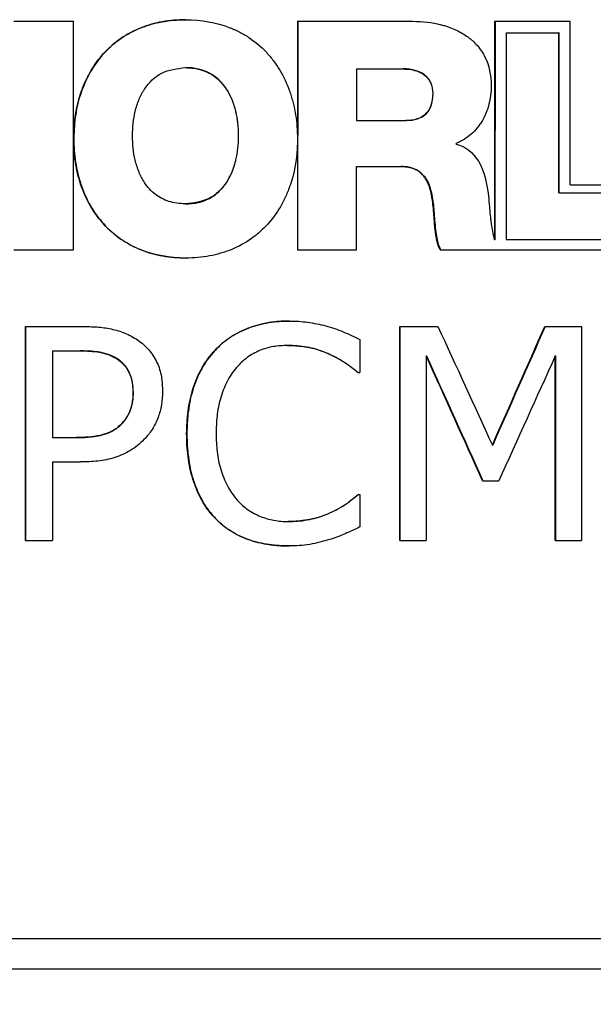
# Model space of a CAD drawing. Header units: millimetres. Extents: x 2 to 278, y 1 to 215.
# Drawn here: x 135.53 to 142.67, y 58.08 to 70.38 of the extents above; entities that cross this region are included whole.
import ezdxf

# ---------------------------------------------------------------- set-up
doc = ezdxf.new("R2010")
doc.units = ezdxf.units.MM
doc.styles.add('SLDTEXTSTYLE0', font='TXT', dxfattribs={"width": 0.75})
doc.dimstyles.new('SLDDIMSTYLE1', dxfattribs={"dimtxt": 2.116667, "dimasz": 3.175, "dimexe": 0, "dimexo": 0.0625, "dimgap": 0.529167, "dimtad": 0, "dimtih": 1, "dimtoh": 1, "dimdec": 1, "dimlfac": 0.666667, "dimrnd": 1e-09, "dimzin": 12, "dimdsep": 46, "dimtxsty": 'SLDTEXTSTYLE0', "dimsah": 1, "dimcen": 0.09, "dimadec": 0, "dimazin": 3, "dimtfac": 1, "dimtdec": 1, "dimtofl": 0, "dimtmove": 0, "dimatfit": 3, "dimfxl": 1, "dimfrac": 2, "dimtolj": 1, "dimtzin": 12, "dimarcsym": 0})

# ---------------------------------------------------------------- blocks, each defined once
blk = doc.blocks.new('_D_1')
at = {"color": 7, "linetype": 'Continuous', "lineweight": 0}
for p, q in [((123.837, 57.669), (123.837, 46.78)), ((176.248, 57.669), (176.248, 46.78)), ((123.837, 48.558), (142.671, 48.558)), ((145.627, 48.558), (145.198, 48.558)), ((145.198, 48.558), (145.198, 45.195)), ((154.458, 48.558), (154.887, 48.558)), ((154.887, 48.558), (154.887, 45.195)), ((176.248, 48.558), (157.414, 48.558)), ((145.198, 45.195), (145.627, 45.195)), ((154.887, 45.195), (154.458, 45.195))]:
    blk.add_line(p, q, dxfattribs=at)
for points in [[(123.837, 48.558), (127.012, 48.05), (127.012, 49.066)], [(176.248, 48.558), (173.073, 49.066), (173.073, 48.05)]]:
    blk.add_solid(points, dxfattribs=at)
at = {"color": 7, "linetype": 'Continuous', "lineweight": 0, "char_height": 2.1167, "attachment_point": 1, "style": 'SLDTEXTSTYLE0'}
for s, insert in [('34.9mm', (144.661, 51.716)), ('1.38in', (146.164, 47.924))]:
    blk.add_mtext(s, dxfattribs=dict(at, insert=insert))
blk = doc.blocks.new('_D_2')
at = {"color": 7, "linetype": 'Continuous', "lineweight": 0}
for p, q in [((188.459, 58.622), (188.459, 37.056)), ((123.837, 57.669), (123.837, 37.056)), ((123.837, 38.834), (148.777, 38.834)), ((151.733, 38.834), (151.304, 38.834)), ((151.304, 38.834), (151.304, 35.471)), ((160.563, 38.834), (160.992, 38.834)), ((160.992, 38.834), (160.992, 35.471)), ((188.459, 38.834), (163.519, 38.834)), ((151.304, 35.471), (151.733, 35.471)), ((160.992, 35.471), (160.563, 35.471))]:
    blk.add_line(p, q, dxfattribs=at)
for points in [[(123.837, 38.834), (127.012, 38.326), (127.012, 39.342)], [(188.459, 38.834), (185.284, 39.342), (185.284, 38.326)]]:
    blk.add_solid(points, dxfattribs=at)
at = {"color": 7, "linetype": 'Continuous', "lineweight": 0, "char_height": 2.1167, "attachment_point": 1, "style": 'SLDTEXTSTYLE0'}
for s, insert in [('43.1mm', (150.766, 41.992)), ('1.70in', (152.269, 38.2))]:
    blk.add_mtext(s, dxfattribs=dict(at, insert=insert))

msp = doc.modelspace()

# ---------------------------------------------------------------- linework, layer by layer
at = {"color": 7, "linetype": 'Continuous', "lineweight": 0}
for p, q in [((137.595, 70.384), (137.592, 70.384)), ((135.455, 70.365), (136.197, 70.365)), ((136.197, 68.91), (136.197, 70.365)), ((138.99, 70.365), (140.423, 70.365)), ((138.99, 70.365), (138.99, 68.943)), ((138.994, 70.365), (138.994, 68.943)), ((141.444, 70.365), (141.443, 67.641)), ((141.444, 70.365), (142.385, 70.365)), ((141.449, 70.365), (141.447, 67.641)), ((142.385, 68.329), (142.385, 70.365)), ((141.59, 70.223), (141.59, 67.645)), ((141.59, 70.223), (142.242, 70.223)), ((142.242, 68.228), (142.242, 70.223)), ((142.247, 70.223), (142.242, 70.223)), ((142.247, 68.228), (142.247, 70.223)), ((137.596, 69.788), (137.593, 69.788)), ((139.724, 69.772), (139.724, 69.127)), ((139.724, 69.772), (140.305, 69.772)), ((140.309, 69.772), (140.305, 69.772)), ((140.678, 69.463), (140.674, 69.463)), ((139.724, 69.127), (140.337, 69.127)), ((140.341, 69.127), (140.337, 69.127)), ((136.197, 68.91), (136.2, 68.91)), ((136.197, 67.516), (136.197, 68.905)), ((136.197, 68.905), (136.2, 68.905)), ((136.203, 68.91), (136.2, 68.91)), ((136.203, 68.905), (136.2, 68.905)), ((138.255, 68.939), (138.251, 68.939)), ((138.988, 68.943), (138.99, 68.943)), ((138.988, 68.938), (138.99, 68.938)), ((138.994, 68.943), (138.99, 68.943)), ((138.99, 68.938), (138.99, 67.516)), ((138.994, 68.938), (138.99, 68.938)), ((140.964, 68.836), (140.964, 68.844)), ((139.724, 67.516), (139.724, 68.556)), ((139.724, 68.556), (140.278, 68.556)), ((140.282, 68.556), (140.278, 68.556)), ((142.385, 68.329), (143.34, 68.329)), ((142.242, 68.228), (143.435, 68.228)), ((137.596, 68.091), (137.593, 68.091)), ((140.69, 67.972), (140.686, 67.972)), ((141.447, 67.641), (141.443, 67.641)), ((141.59, 67.645), (143.892, 67.645)), ((135.455, 67.516), (136.197, 67.516)), ((137.601, 67.415), (137.598, 67.415)), ((138.99, 67.516), (139.724, 67.516)), ((140.768, 67.516), (141.443, 67.516)), ((141.443, 67.516), (143.986, 67.516)), ((135.602, 66.563), (136.311, 66.563)), ((135.602, 63.896), (135.602, 66.563)), ((135.604, 63.896), (135.604, 66.563)), ((138.887, 66.631), (138.89, 66.631)), ((140.263, 66.563), (140.738, 66.563)), ((140.263, 63.896), (140.263, 66.563)), ((140.267, 63.896), (140.267, 66.563)), ((142.069, 66.563), (142.526, 66.563)), ((142.526, 66.563), (142.526, 63.896)), ((138.866, 66.327), (138.87, 66.327)), ((139.767, 66.401), (139.767, 65.989)), ((135.937, 66.259), (135.937, 65.179)), ((135.937, 66.259), (136.282, 66.259)), ((136.285, 66.259), (136.282, 66.259)), ((137.963, 66.269), (137.966, 66.269)), ((140.592, 66.196), (140.592, 63.896)), ((140.592, 66.196), (140.596, 66.196)), ((142.2, 63.896), (142.2, 66.196)), ((142.2, 66.196), (142.205, 66.196)), ((142.205, 63.896), (142.205, 66.196)), ((136.752, 66.154), (136.749, 66.154)), ((139.741, 65.989), (139.767, 65.989)), ((136.944, 65.742), (136.941, 65.742)), ((136.792, 65.343), (136.789, 65.343)), ((137.608, 65.227), (137.611, 65.227)), ((135.937, 65.179), (136.232, 65.179)), ((136.234, 65.179), (136.232, 65.179)), ((141.416, 65.085), (141.42, 65.085)), ((135.937, 64.875), (135.937, 63.896)), ((135.937, 64.875), (136.288, 64.875)), ((141.295, 64.639), (141.496, 64.639)), ((139.743, 64.47), (139.767, 64.47)), ((139.767, 64.47), (139.767, 64.065)), ((137.966, 64.17), (137.969, 64.17)), ((138.87, 64.133), (138.874, 64.133)), ((135.602, 63.896), (135.937, 63.896)), ((140.263, 63.896), (140.592, 63.896)), ((142.2, 63.896), (142.526, 63.896)), ((138.885, 63.829), (138.889, 63.829)), ((130.162, 58.939), (151.014, 58.939)), ((151.181, 58.558), (130.162, 58.558))]:
    msp.add_line(p, q, dxfattribs=at)
for points, knots in [([(136.2, 68.91), (136.202, 69.112), (136.232, 69.299), (136.294, 69.484), (136.298, 69.496), (136.307, 69.52), (136.311, 69.531), (136.325, 69.566), (136.334, 69.588), (136.364, 69.654), (136.386, 69.697), (136.457, 69.82), (136.512, 69.895), (136.606, 69.998), (136.64, 70.032), (136.711, 70.094), (136.749, 70.123), (136.865, 70.203), (136.948, 70.248), (137.05, 70.288), (137.059, 70.292), (137.081, 70.299), (137.091, 70.303), (137.123, 70.314), (137.145, 70.321), (137.211, 70.34), (137.256, 70.35), (137.395, 70.375), (137.491, 70.384), (137.592, 70.384)], [0, 0, 0, 0, 0.25, 0.25, 0.265625, 0.265625, 0.28125, 0.28125, 0.3125, 0.3125, 0.375, 0.375, 0.5, 0.5, 0.5625, 0.5625, 0.625, 0.625, 0.75, 0.75, 0.765625, 0.765625, 0.78125, 0.78125, 0.8125, 0.8125, 0.875, 0.875, 1, 1, 1, 1]), ([(137.595, 70.384), (137.546, 70.383), (137.449, 70.38), (137.306, 70.361), (137.17, 70.33), (136.994, 70.27), (136.784, 70.16), (136.57, 69.972), (136.401, 69.74), (136.286, 69.479), (136.216, 69.199), (136.207, 69.008), (136.203, 68.91)], [0, 0, 0, 0, 0.065688, 0.128947, 0.19029, 0.25028, 0.375743, 0.50011, 0.622798, 0.749989, 0.871973, 1, 1, 1, 1]), ([(137.592, 70.384), (137.792, 70.384), (137.975, 70.352), (138.15, 70.284), (138.162, 70.28), (138.184, 70.27), (138.195, 70.266), (138.227, 70.251), (138.249, 70.241), (138.311, 70.209), (138.351, 70.185), (138.466, 70.107), (138.537, 70.047), (138.633, 69.944), (138.662, 69.909), (138.717, 69.836), (138.743, 69.797), (138.815, 69.677), (138.856, 69.591), (138.893, 69.486), (138.897, 69.477), (138.904, 69.455), (138.907, 69.444), (138.917, 69.412), (138.924, 69.39), (138.941, 69.323), (138.951, 69.278), (138.976, 69.139), (138.986, 69.043), (138.988, 68.943)], [0, 0, 0, 0, 0.25, 0.25, 0.265625, 0.265625, 0.28125, 0.28125, 0.3125, 0.3125, 0.375, 0.375, 0.5, 0.5, 0.5625, 0.5625, 0.625, 0.625, 0.75, 0.75, 0.765625, 0.765625, 0.78125, 0.78125, 0.8125, 0.8125, 0.875, 0.875, 1, 1, 1, 1]), ([(140.423, 70.365), (140.548, 70.365), (140.665, 70.351), (140.78, 70.321), (140.789, 70.319), (140.804, 70.315), (140.812, 70.313), (140.834, 70.306), (140.849, 70.301), (140.893, 70.287), (140.92, 70.276), (141.001, 70.24), (141.051, 70.212), (141.107, 70.172), (141.121, 70.162), (141.145, 70.143), (141.156, 70.134), (141.19, 70.104), (141.21, 70.083), (141.267, 70.018), (141.299, 69.97), (141.375, 69.815), (141.401, 69.696), (141.402, 69.561)], [0, 0, 0, 0, 0.25, 0.25, 0.265625, 0.265625, 0.28125, 0.28125, 0.3125, 0.3125, 0.375, 0.375, 0.5, 0.5, 0.53125, 0.53125, 0.5625, 0.5625, 0.625, 0.625, 0.75, 0.75, 1, 1, 1, 1]), ([(136.934, 68.939), (136.935, 68.992), (136.939, 69.093), (136.965, 69.245), (137.01, 69.389), (137.101, 69.566), (137.288, 69.754), (137.49, 69.776), (137.593, 69.788)], [0, 0, 0, 0, 0.130135, 0.251191, 0.381665, 0.502234, 0.746616, 1, 1, 1, 1]), ([(137.593, 69.788), (137.629, 69.786), (137.699, 69.783), (137.798, 69.76), (137.889, 69.723), (137.971, 69.67), (138.043, 69.602), (138.113, 69.51), (138.176, 69.389), (138.22, 69.245), (138.247, 69.093), (138.25, 68.991), (138.251, 68.939)], [0, 0, 0, 0, 0.0896609, 0.1737087, 0.2542956, 0.3338554, 0.4149141, 0.4998643, 0.6199531, 0.7498298, 0.871104, 1, 1, 1, 1]), ([(138.255, 68.939), (138.254, 68.993), (138.252, 69.045), (138.243, 69.121), (138.24, 69.145), (138.234, 69.181), (138.231, 69.193), (138.228, 69.211), (138.226, 69.217), (138.224, 69.229), (138.223, 69.234), (138.208, 69.294), (138.193, 69.344), (138.164, 69.414), (138.153, 69.436), (138.136, 69.469), (138.131, 69.479), (138.119, 69.5), (138.113, 69.508), (137.99, 69.697), (137.82, 69.787), (137.596, 69.788)], [0, 0, 0, 0, 0.125, 0.125, 0.1875, 0.1875, 0.21875, 0.21875, 0.234375, 0.234375, 0.25, 0.25, 0.375, 0.375, 0.4375, 0.4375, 0.46875, 0.46875, 0.5, 0.5, 1, 1, 1, 1]), ([(140.305, 69.772), (140.339, 69.77), (140.401, 69.767), (140.489, 69.744), (140.577, 69.697), (140.66, 69.604), (140.669, 69.511), (140.674, 69.463)], [0, 0, 0, 0, 0.185789, 0.350846, 0.502113, 0.742099, 1, 1, 1, 1]), ([(140.678, 69.463), (140.678, 69.516), (140.668, 69.562), (140.64, 69.621), (140.628, 69.639), (140.607, 69.664), (140.6, 69.672), (140.583, 69.687), (140.573, 69.695), (140.501, 69.748), (140.415, 69.771), (140.309, 69.772)], [0, 0, 0, 0, 0.25, 0.25, 0.375, 0.375, 0.4375, 0.4375, 0.5, 0.5, 1, 1, 1, 1]), ([(141.402, 69.561), (141.401, 69.398), (141.365, 69.255), (141.283, 69.114), (141.273, 69.097), (141.251, 69.066), (141.24, 69.051), (141.205, 69.008), (141.18, 68.982), (141.098, 68.911), (141.035, 68.873), (140.964, 68.844)], [0, 0, 0, 0, 0.5, 0.5, 0.5625, 0.5625, 0.625, 0.625, 0.75, 0.75, 1, 1, 1, 1]), ([(140.674, 69.463), (140.672, 69.429), (140.669, 69.365), (140.639, 69.277), (140.58, 69.197), (140.475, 69.136), (140.385, 69.13), (140.337, 69.127)], [0, 0, 0, 0, 0.187296, 0.350626, 0.502535, 0.729726, 1, 1, 1, 1]), ([(137.598, 67.415), (137.394, 67.416), (137.208, 67.45), (137.029, 67.521), (137.017, 67.526), (136.995, 67.536), (136.984, 67.541), (136.951, 67.556), (136.929, 67.566), (136.866, 67.6), (136.825, 67.625), (136.709, 67.706), (136.637, 67.769), (136.54, 67.877), (136.512, 67.912), (136.456, 67.988), (136.431, 68.028), (136.36, 68.152), (136.32, 68.241), (136.284, 68.349), (136.281, 68.359), (136.274, 68.381), (136.271, 68.392), (136.261, 68.426), (136.255, 68.448), (136.239, 68.517), (136.23, 68.563), (136.208, 68.705), (136.201, 68.803), (136.2, 68.905)], [0, 0, 0, 0, 0.25, 0.25, 0.265625, 0.265625, 0.28125, 0.28125, 0.3125, 0.3125, 0.375, 0.375, 0.5, 0.5, 0.5625, 0.5625, 0.625, 0.625, 0.75, 0.75, 0.765625, 0.765625, 0.78125, 0.78125, 0.8125, 0.8125, 0.875, 0.875, 1, 1, 1, 1]), ([(136.203, 68.905), (136.204, 68.855), (136.206, 68.756), (136.223, 68.611), (136.25, 68.471), (136.303, 68.287), (136.399, 68.067), (136.568, 67.833), (136.783, 67.642), (137.036, 67.509), (137.313, 67.429), (137.503, 67.42), (137.601, 67.415)], [0, 0, 0, 0, 0.064997, 0.128099, 0.189703, 0.250234, 0.377428, 0.500129, 0.624493, 0.749972, 0.871159, 1, 1, 1, 1]), ([(137.593, 68.091), (137.557, 68.092), (137.488, 68.095), (137.388, 68.118), (137.297, 68.155), (137.215, 68.208), (137.143, 68.276), (137.072, 68.368), (137.01, 68.489), (136.965, 68.633), (136.938, 68.786), (136.935, 68.887), (136.934, 68.939)], [0, 0, 0, 0, 0.0896525, 0.1736951, 0.2542805, 0.3338421, 0.4149061, 0.4998644, 0.6199564, 0.7498299, 0.8711096, 1, 1, 1, 1]), ([(138.251, 68.939), (138.25, 68.887), (138.246, 68.785), (138.22, 68.633), (138.176, 68.489), (138.085, 68.312), (137.898, 68.125), (137.696, 68.102), (137.593, 68.091)], [0, 0, 0, 0, 0.130136, 0.251191, 0.381667, 0.502235, 0.746616, 1, 1, 1, 1]), ([(137.596, 68.091), (137.708, 68.091), (137.807, 68.114), (137.934, 68.181), (137.973, 68.209), (138.027, 68.259), (138.044, 68.277), (138.068, 68.306), (138.076, 68.316), (138.091, 68.337), (138.1, 68.349), (138.132, 68.398), (138.154, 68.441), (138.183, 68.511), (138.192, 68.535), (138.204, 68.572), (138.207, 68.585), (138.213, 68.605), (138.215, 68.611), (138.218, 68.624), (138.22, 68.632), (138.243, 68.731), (138.254, 68.831), (138.255, 68.939)], [0, 0, 0, 0, 0.25, 0.25, 0.375, 0.375, 0.4375, 0.4375, 0.46875, 0.46875, 0.5, 0.5, 0.625, 0.625, 0.6875, 0.6875, 0.71875, 0.71875, 0.734375, 0.734375, 0.75, 0.75, 1, 1, 1, 1]), ([(138.988, 68.938), (138.992, 68.732), (138.965, 68.539), (138.906, 68.349), (138.902, 68.336), (138.893, 68.312), (138.889, 68.3), (138.876, 68.265), (138.867, 68.241), (138.838, 68.173), (138.817, 68.129), (138.747, 68.002), (138.693, 67.924), (138.599, 67.817), (138.564, 67.781), (138.493, 67.717), (138.456, 67.687), (138.339, 67.603), (138.254, 67.557), (138.151, 67.515), (138.141, 67.511), (138.12, 67.503), (138.109, 67.499), (138.076, 67.488), (138.054, 67.481), (137.987, 67.461), (137.941, 67.451), (137.8, 67.424), (137.701, 67.415), (137.598, 67.415)], [0, 0, 0, 0, 0.25, 0.25, 0.265625, 0.265625, 0.28125, 0.28125, 0.3125, 0.3125, 0.375, 0.375, 0.5, 0.5, 0.5625, 0.5625, 0.625, 0.625, 0.75, 0.75, 0.765625, 0.765625, 0.78125, 0.78125, 0.8125, 0.8125, 0.875, 0.875, 1, 1, 1, 1]), ([(140.686, 67.972), (140.68, 68.054), (140.673, 68.122), (140.663, 68.177), (140.662, 68.184), (140.66, 68.193), (140.659, 68.198), (140.657, 68.212), (140.655, 68.221), (140.648, 68.248), (140.644, 68.265), (140.629, 68.313), (140.618, 68.342), (140.603, 68.371), (140.601, 68.376), (140.596, 68.384), (140.594, 68.388), (140.587, 68.399), (140.583, 68.407), (140.568, 68.428), (140.558, 68.441), (140.524, 68.478), (140.499, 68.498), (140.456, 68.521), (140.443, 68.526), (140.414, 68.537), (140.399, 68.542), (140.351, 68.552), (140.316, 68.556), (140.278, 68.556)], [0, 0, 0, 0, 0.25, 0.25, 0.265625, 0.265625, 0.28125, 0.28125, 0.3125, 0.3125, 0.375, 0.375, 0.5, 0.5, 0.515625, 0.515625, 0.53125, 0.53125, 0.5625, 0.5625, 0.625, 0.625, 0.75, 0.75, 0.8125, 0.8125, 0.875, 0.875, 1, 1, 1, 1]), ([(140.282, 68.556), (140.306, 68.555), (140.352, 68.554), (140.417, 68.539), (140.486, 68.51), (140.556, 68.456), (140.611, 68.373), (140.647, 68.276), (140.677, 68.144), (140.685, 68.04), (140.69, 67.972)], [0, 0, 0, 0, 0.090946, 0.173601, 0.250137, 0.370967, 0.49959, 0.614864, 0.749736, 1, 1, 1, 1]), ([(141.371, 68.152), (141.374, 68.106), (141.378, 68.063), (141.382, 68.018), (141.383, 68.011), (141.384, 68), (141.384, 67.994), (141.386, 67.977), (141.387, 67.966), (141.39, 67.934), (141.393, 67.914), (141.395, 67.892), (141.396, 67.888), (141.397, 67.882), (141.397, 67.879), (141.398, 67.869), (141.399, 67.863), (141.402, 67.844), (141.404, 67.832), (141.409, 67.797), (141.413, 67.775), (141.425, 67.711), (141.433, 67.674), (141.443, 67.641)], [0, 0, 0, 0, 0.25, 0.25, 0.28125, 0.28125, 0.3125, 0.3125, 0.375, 0.375, 0.5, 0.5, 0.515625, 0.515625, 0.53125, 0.53125, 0.5625, 0.5625, 0.625, 0.625, 0.75, 0.75, 1, 1, 1, 1]), ([(140.768, 67.516), (140.742, 67.557), (140.722, 67.632), (140.707, 67.746), (140.706, 67.751), (140.705, 67.762), (140.704, 67.767), (140.702, 67.783), (140.701, 67.793), (140.698, 67.822), (140.696, 67.84), (140.695, 67.86), (140.695, 67.866), (140.694, 67.877), (140.693, 67.882), (140.692, 67.898), (140.691, 67.908), (140.689, 67.937), (140.687, 67.955), (140.686, 67.972)], [0, 0, 0, 0, 0.5, 0.5, 0.53125, 0.53125, 0.5625, 0.5625, 0.625, 0.625, 0.75, 0.75, 0.78125, 0.78125, 0.8125, 0.8125, 0.875, 0.875, 1, 1, 1, 1]), ([(140.69, 67.972), (140.693, 67.933), (140.699, 67.856), (140.71, 67.746), (140.726, 67.65), (140.744, 67.573), (140.764, 67.533), (140.772, 67.516)], [0, 0, 0, 0, 0.250146, 0.500272, 0.709913, 0.875564, 1, 1, 1, 1]), ([(136.311, 66.563), (136.37, 66.562), (136.49, 66.56), (136.668, 66.537), (136.812, 66.494), (136.921, 66.444), (136.972, 66.411), (136.997, 66.395)], [0, 0, 0, 0, 0.250116, 0.500108, 0.749927, 0.874954, 1, 1, 1, 1]), ([(137.963, 66.269), (137.993, 66.3), (138.054, 66.36), (138.193, 66.46), (138.384, 66.555), (138.591, 66.608), (138.76, 66.628), (138.844, 66.63), (138.887, 66.631)], [0, 0, 0, 0, 0.125096, 0.250151, 0.4999, 0.749787, 0.874877, 1, 1, 1, 1]), ([(138.89, 66.631), (138.834, 66.63), (138.791, 66.628), (138.76, 66.626), (138.753, 66.625), (138.742, 66.624), (138.737, 66.624), (138.722, 66.622), (138.711, 66.621), (138.68, 66.618), (138.658, 66.615), (138.551, 66.597), (138.468, 66.575), (138.371, 66.54), (138.35, 66.531), (138.31, 66.514), (138.291, 66.505), (138.234, 66.477), (138.197, 66.456), (138.154, 66.427), (138.143, 66.421), (138.125, 66.408), (138.116, 66.402), (138.09, 66.383), (138.074, 66.37), (138.055, 66.354), (138.053, 66.353), (138.047, 66.347), (138.044, 66.345), (138.034, 66.336), (138.027, 66.329), (138.004, 66.307), (137.986, 66.29), (137.966, 66.269)], [0, 0, 0, 0, 0.125, 0.125, 0.140625, 0.140625, 0.15625, 0.15625, 0.1875, 0.1875, 0.25, 0.25, 0.5, 0.5, 0.5625, 0.5625, 0.625, 0.625, 0.75, 0.75, 0.78125, 0.78125, 0.8125, 0.8125, 0.875, 0.875, 0.890625, 0.890625, 0.90625, 0.90625, 0.9375, 0.9375, 1, 1, 1, 1]), ([(138.887, 66.631), (138.925, 66.63), (139.002, 66.629), (139.154, 66.613), (139.342, 66.575), (139.56, 66.501), (139.698, 66.435), (139.767, 66.401)], [0, 0, 0, 0, 0.125039, 0.250059, 0.50001, 0.749964, 1, 1, 1, 1]), ([(136.997, 66.395), (137.022, 66.377), (137.072, 66.34), (137.159, 66.251), (137.247, 66.12), (137.301, 65.938), (137.306, 65.813), (137.308, 65.75)], [0, 0, 0, 0, 0.12521, 0.25036, 0.500048, 0.74978, 1, 1, 1, 1]), ([(138.866, 66.327), (138.807, 66.324), (138.688, 66.319), (138.515, 66.269), (138.384, 66.196), (138.291, 66.119), (138.25, 66.075), (138.23, 66.053)], [0, 0, 0, 0, 0.25008, 0.499988, 0.749751, 0.874847, 1, 1, 1, 1]), ([(139.741, 65.989), (139.71, 66.014), (139.647, 66.064), (139.515, 66.154), (139.337, 66.247), (139.144, 66.303), (138.986, 66.324), (138.906, 66.326), (138.866, 66.327)], [0, 0, 0, 0, 0.125097, 0.25017, 0.500034, 0.749857, 0.874909, 1, 1, 1, 1]), ([(138.87, 66.327), (138.923, 66.326), (138.963, 66.324), (138.991, 66.321), (138.995, 66.321), (138.999, 66.321), (139.002, 66.321), (139.009, 66.32), (139.014, 66.319), (139.029, 66.318), (139.039, 66.317), (139.069, 66.313), (139.089, 66.31), (139.186, 66.292), (139.262, 66.27), (139.357, 66.232), (139.373, 66.225), (139.408, 66.209), (139.426, 66.201), (139.479, 66.173), (139.515, 66.153), (139.587, 66.108), (139.619, 66.086), (139.654, 66.06), (139.656, 66.059), (139.662, 66.055), (139.665, 66.052), (139.675, 66.045), (139.682, 66.039), (139.706, 66.021), (139.724, 66.006), (139.745, 65.989)], [0, 0, 0, 0, 0.125, 0.125, 0.132812, 0.132812, 0.140625, 0.140625, 0.15625, 0.15625, 0.1875, 0.1875, 0.25, 0.25, 0.5, 0.5, 0.5625, 0.5625, 0.625, 0.625, 0.75, 0.75, 0.875, 0.875, 0.890625, 0.890625, 0.90625, 0.90625, 0.9375, 0.9375, 1, 1, 1, 1]), ([(136.282, 66.259), (136.364, 66.258), (136.485, 66.255), (136.622, 66.219), (136.696, 66.186), (136.731, 66.165), (136.749, 66.154)], [0, 0, 0, 0, 0.499949, 0.749939, 0.866045, 1, 1, 1, 1]), ([(136.752, 66.154), (136.732, 66.166), (136.713, 66.177), (136.677, 66.196), (136.662, 66.203), (136.626, 66.216), (136.607, 66.222), (136.578, 66.23), (136.568, 66.233), (136.553, 66.236), (136.548, 66.237), (136.537, 66.239), (136.53, 66.241), (136.468, 66.252), (136.387, 66.258), (136.285, 66.259)], [0, 0, 0, 0, 0.125, 0.125, 0.25, 0.25, 0.375, 0.375, 0.4375, 0.4375, 0.46875, 0.46875, 0.5, 0.5, 1, 1, 1, 1]), ([(137.608, 65.227), (137.609, 65.274), (137.611, 65.368), (137.629, 65.556), (137.678, 65.787), (137.77, 66.005), (137.87, 66.164), (137.932, 66.234), (137.963, 66.269)], [0, 0, 0, 0, 0.125111, 0.250196, 0.500104, 0.749887, 0.874924, 1, 1, 1, 1]), ([(137.966, 66.269), (137.925, 66.223), (137.895, 66.187), (137.874, 66.158), (137.869, 66.153), (137.863, 66.143), (137.86, 66.139), (137.85, 66.125), (137.844, 66.115), (137.825, 66.086), (137.812, 66.065), (137.794, 66.032), (137.789, 66.023), (137.779, 66.003), (137.773, 65.993), (137.758, 65.962), (137.749, 65.941), (137.721, 65.876), (137.704, 65.831), (137.686, 65.773), (137.683, 65.763), (137.677, 65.742), (137.674, 65.731), (137.665, 65.698), (137.659, 65.675), (137.644, 65.606), (137.636, 65.559), (137.626, 65.484), (137.623, 65.461), (137.619, 65.414), (137.617, 65.391), (137.616, 65.365), (137.616, 65.364), (137.615, 65.36), (137.615, 65.358), (137.615, 65.351), (137.615, 65.347), (137.614, 65.332), (137.614, 65.321), (137.613, 65.286), (137.612, 65.258), (137.611, 65.227)], [0, 0, 0, 0, 0.125, 0.125, 0.140625, 0.140625, 0.15625, 0.15625, 0.1875, 0.1875, 0.25, 0.25, 0.28125, 0.28125, 0.3125, 0.3125, 0.375, 0.375, 0.5, 0.5, 0.53125, 0.53125, 0.5625, 0.5625, 0.625, 0.625, 0.75, 0.75, 0.8125, 0.8125, 0.875, 0.875, 0.882812, 0.882812, 0.890625, 0.890625, 0.90625, 0.90625, 0.9375, 0.9375, 1, 1, 1, 1]), ([(136.749, 66.154), (136.765, 66.142), (136.797, 66.119), (136.852, 66.062), (136.903, 65.976), (136.936, 65.861), (136.939, 65.782), (136.941, 65.742)], [0, 0, 0, 0, 0.125197, 0.250327, 0.499888, 0.749768, 1, 1, 1, 1]), ([(136.944, 65.742), (136.943, 65.766), (136.942, 65.788), (136.939, 65.818), (136.938, 65.827), (136.937, 65.84), (136.936, 65.845), (136.935, 65.853), (136.935, 65.855), (136.93, 65.881), (136.926, 65.901), (136.917, 65.929), (136.915, 65.939), (136.908, 65.957), (136.905, 65.965), (136.893, 65.993), (136.884, 66.011), (136.868, 66.036), (136.863, 66.044), (136.852, 66.06), (136.846, 66.067), (136.833, 66.083), (136.826, 66.091), (136.816, 66.102), (136.812, 66.105), (136.806, 66.112), (136.801, 66.116), (136.789, 66.127), (136.773, 66.139), (136.752, 66.154)], [0, 0, 0, 0, 0.125, 0.125, 0.1875, 0.1875, 0.21875, 0.21875, 0.25, 0.25, 0.375, 0.375, 0.4375, 0.4375, 0.5, 0.5, 0.625, 0.625, 0.6875, 0.6875, 0.75, 0.75, 0.8125, 0.8125, 0.84375, 0.84375, 0.875, 0.875, 1, 1, 1, 1]), ([(138.23, 66.053), (138.207, 66.025), (138.161, 65.967), (138.088, 65.839), (138.023, 65.665), (137.981, 65.447), (137.977, 65.299), (137.975, 65.225)], [0, 0, 0, 0, 0.125062, 0.250089, 0.499917, 0.749901, 1, 1, 1, 1]), ([(136.941, 65.742), (136.94, 65.705), (136.937, 65.632), (136.91, 65.525), (136.862, 65.425), (136.814, 65.37), (136.789, 65.343)], [0, 0, 0, 0, 0.25016, 0.500158, 0.749925, 1, 1, 1, 1]), ([(136.792, 65.343), (136.807, 65.36), (136.821, 65.375), (136.838, 65.396), (136.843, 65.403), (136.85, 65.413), (136.852, 65.416), (136.857, 65.422), (136.858, 65.424), (136.88, 65.458), (136.897, 65.492), (136.915, 65.543), (136.921, 65.56), (136.927, 65.587), (136.929, 65.596), (136.932, 65.609), (136.933, 65.614), (136.934, 65.623), (136.935, 65.629), (136.94, 65.66), (136.943, 65.696), (136.944, 65.742)], [0, 0, 0, 0, 0.125, 0.125, 0.1875, 0.1875, 0.21875, 0.21875, 0.25, 0.25, 0.5, 0.5, 0.625, 0.625, 0.6875, 0.6875, 0.71875, 0.71875, 0.75, 0.75, 1, 1, 1, 1]), ([(137.308, 65.75), (137.306, 65.695), (137.301, 65.586), (137.256, 65.427), (137.196, 65.303), (137.132, 65.214), (137.096, 65.174), (137.077, 65.154)], [0, 0, 0, 0, 0.249985, 0.499902, 0.749804, 0.874876, 1, 1, 1, 1]), ([(136.789, 65.343), (136.771, 65.326), (136.734, 65.292), (136.648, 65.241), (136.529, 65.202), (136.381, 65.182), (136.281, 65.18), (136.232, 65.179)], [0, 0, 0, 0, 0.125049, 0.250044, 0.499689, 0.749783, 1, 1, 1, 1]), ([(136.234, 65.179), (136.266, 65.18), (136.294, 65.18), (136.332, 65.182), (136.343, 65.182), (136.359, 65.183), (136.364, 65.184), (136.372, 65.184), (136.374, 65.184), (136.379, 65.185), (136.38, 65.185), (136.411, 65.187), (136.437, 65.19), (136.474, 65.196), (136.486, 65.197), (136.503, 65.201), (136.509, 65.202), (136.52, 65.204), (136.524, 65.205), (136.556, 65.212), (136.581, 65.219), (136.616, 65.231), (136.628, 65.235), (136.65, 65.245), (136.66, 65.249), (136.683, 65.261), (136.694, 65.267), (136.71, 65.277), (136.716, 65.28), (136.726, 65.287), (136.732, 65.291), (136.749, 65.304), (136.768, 65.32), (136.792, 65.343)], [0, 0, 0, 0, 0.125, 0.125, 0.1875, 0.1875, 0.21875, 0.21875, 0.234375, 0.234375, 0.25, 0.25, 0.375, 0.375, 0.4375, 0.4375, 0.46875, 0.46875, 0.5, 0.5, 0.625, 0.625, 0.6875, 0.6875, 0.75, 0.75, 0.8125, 0.8125, 0.84375, 0.84375, 0.875, 0.875, 1, 1, 1, 1]), ([(137.966, 64.17), (137.934, 64.205), (137.871, 64.276), (137.77, 64.438), (137.676, 64.659), (137.629, 64.894), (137.61, 65.084), (137.609, 65.179), (137.608, 65.227)], [0, 0, 0, 0, 0.125065, 0.250089, 0.499904, 0.749804, 0.874893, 1, 1, 1, 1]), ([(137.611, 65.227), (137.612, 65.164), (137.614, 65.117), (137.616, 65.08), (137.616, 65.073), (137.617, 65.062), (137.617, 65.056), (137.619, 65.039), (137.62, 65.028), (137.623, 64.992), (137.626, 64.967), (137.643, 64.838), (137.662, 64.745), (137.692, 64.651), (137.696, 64.638), (137.704, 64.615), (137.708, 64.604), (137.72, 64.57), (137.729, 64.548), (137.757, 64.482), (137.778, 64.44), (137.806, 64.389), (137.813, 64.377), (137.825, 64.356), (137.832, 64.346), (137.851, 64.316), (137.864, 64.297), (137.881, 64.274), (137.882, 64.272), (137.888, 64.265), (137.891, 64.261), (137.9, 64.249), (137.907, 64.241), (137.93, 64.214), (137.948, 64.193), (137.969, 64.17)], [0, 0, 0, 0, 0.125, 0.125, 0.140625, 0.140625, 0.15625, 0.15625, 0.1875, 0.1875, 0.25, 0.25, 0.5, 0.5, 0.53125, 0.53125, 0.5625, 0.5625, 0.625, 0.625, 0.75, 0.75, 0.78125, 0.78125, 0.8125, 0.8125, 0.875, 0.875, 0.890625, 0.890625, 0.90625, 0.90625, 0.9375, 0.9375, 1, 1, 1, 1]), ([(137.975, 65.225), (137.977, 65.151), (137.982, 65.002), (138.025, 64.782), (138.096, 64.612), (138.169, 64.483), (138.216, 64.427), (138.241, 64.397)], [0, 0, 0, 0, 0.250103, 0.500044, 0.752329, 0.869678, 1, 1, 1, 1]), ([(137.077, 65.154), (137.051, 65.129), (136.999, 65.079), (136.88, 64.997), (136.716, 64.922), (136.503, 64.881), (136.359, 64.877), (136.288, 64.875)], [0, 0, 0, 0, 0.125112, 0.250189, 0.499871, 0.749816, 1, 1, 1, 1]), ([(138.87, 64.133), (138.91, 64.134), (138.99, 64.135), (139.148, 64.157), (139.341, 64.21), (139.52, 64.301), (139.651, 64.392), (139.712, 64.444), (139.743, 64.47)], [0, 0, 0, 0, 0.1250934, 0.2501518, 0.4999916, 0.7498438, 0.8749053, 1, 1, 1, 1]), ([(139.747, 64.47), (139.706, 64.435), (139.675, 64.41), (139.651, 64.392), (139.646, 64.388), (139.638, 64.382), (139.635, 64.379), (139.623, 64.37), (139.615, 64.365), (139.59, 64.348), (139.573, 64.336), (139.485, 64.282), (139.415, 64.246), (139.269, 64.189), (139.191, 64.168), (139.072, 64.146), (139.031, 64.141), (138.988, 64.137), (138.986, 64.137), (138.979, 64.137), (138.975, 64.136), (138.962, 64.136), (138.953, 64.135), (138.923, 64.134), (138.9, 64.133), (138.874, 64.133)], [0, 0, 0, 0, 0.125, 0.125, 0.140625, 0.140625, 0.15625, 0.15625, 0.1875, 0.1875, 0.25, 0.25, 0.5, 0.5, 0.75, 0.75, 0.875, 0.875, 0.890625, 0.890625, 0.90625, 0.90625, 0.9375, 0.9375, 1, 1, 1, 1]), ([(138.241, 64.397), (138.261, 64.376), (138.302, 64.333), (138.395, 64.261), (138.525, 64.191), (138.667, 64.151), (138.783, 64.135), (138.841, 64.133), (138.87, 64.133)], [0, 0, 0, 0, 0.1251127, 0.2501718, 0.4999155, 0.7497855, 0.8748761, 1, 1, 1, 1]), ([(138.885, 63.829), (138.843, 63.83), (138.76, 63.831), (138.593, 63.849), (138.388, 63.895), (138.196, 63.985), (138.058, 64.082), (137.997, 64.141), (137.966, 64.17)], [0, 0, 0, 0, 0.125119, 0.25021, 0.500161, 0.74987, 0.874906, 1, 1, 1, 1]), ([(137.969, 64.17), (138.01, 64.131), (138.041, 64.102), (138.065, 64.082), (138.071, 64.078), (138.079, 64.072), (138.083, 64.069), (138.095, 64.059), (138.103, 64.053), (138.129, 64.035), (138.147, 64.023), (138.184, 64), (138.202, 63.989), (138.239, 63.969), (138.257, 63.96), (138.314, 63.933), (138.353, 63.917), (138.414, 63.897), (138.432, 63.892), (138.471, 63.88), (138.491, 63.875), (138.553, 63.861), (138.595, 63.853), (138.66, 63.843), (138.68, 63.841), (138.721, 63.836), (138.742, 63.834), (138.766, 63.833), (138.767, 63.833), (138.77, 63.833), (138.772, 63.833), (138.778, 63.832), (138.782, 63.832), (138.795, 63.832), (138.805, 63.831), (138.836, 63.83), (138.861, 63.829), (138.889, 63.829)], [0, 0, 0, 0, 0.125, 0.125, 0.140625, 0.140625, 0.15625, 0.15625, 0.1875, 0.1875, 0.25, 0.25, 0.3125, 0.3125, 0.375, 0.375, 0.5, 0.5, 0.5625, 0.5625, 0.625, 0.625, 0.75, 0.75, 0.8125, 0.8125, 0.875, 0.875, 0.882812, 0.882812, 0.890625, 0.890625, 0.90625, 0.90625, 0.9375, 0.9375, 1, 1, 1, 1]), ([(139.767, 64.065), (139.736, 64.051), (139.674, 64.023), (139.587, 63.982), (139.493, 63.943), (139.428, 63.921), (139.391, 63.909)], [0, 0, 0, 0, 0.249393, 0.5000338, 0.7106548, 1, 1, 1, 1]), ([(139.391, 63.909), (139.308, 63.886), (139.184, 63.852), (139.014, 63.831), (138.928, 63.83), (138.885, 63.829)], [0, 0, 0, 0, 0.499914, 0.749936, 1, 1, 1, 1])]:
    msp.add_open_spline(points, degree=3, knots=knots, dxfattribs=at)
for points in [[(140.341, 69.127), (140.557, 69.128), (140.677, 69.241), (140.678, 69.463)], [(140.964, 68.836), (141.2, 68.777), (141.336, 68.549), (141.371, 68.152)], [(140.738, 66.563), (140.964, 66.07), (141.19, 65.578), (141.416, 65.085)], [(141.416, 65.085), (141.634, 65.578), (141.852, 66.07), (142.069, 66.563)], [(142.074, 66.563), (141.856, 66.07), (141.638, 65.578), (141.42, 65.085)], [(141.295, 64.639), (141.061, 65.158), (140.827, 65.677), (140.592, 66.196)], [(140.596, 66.196), (140.831, 65.677), (141.065, 65.158), (141.299, 64.639)], [(142.2, 66.196), (141.965, 65.677), (141.731, 65.158), (141.496, 64.639)]]:
    msp.add_open_spline(points, degree=3, dxfattribs=at)

# ---------------------------------------------------------------- dimensions: what is measured, and where the dimension line sits
for base, p2, picture, middle in [((188.459, 38.834), (188.459, 59.892), '_D_2', (156.148, 38.834)), ((176.248, 48.558), (176.248, 58.939), '_D_1', (150.043, 48.558))]:
    dim = msp.add_linear_dim(base=base, p1=(123.837, 58.939), p2=p2, dimstyle='SLDDIMSTYLE1', dxfattribs=at)
    dim.commit()
    dim.dimension.update_dxf_attribs({"geometry": picture, "text_midpoint": middle, "dimtype": 160})

doc.saveas('drawing.dxf')
